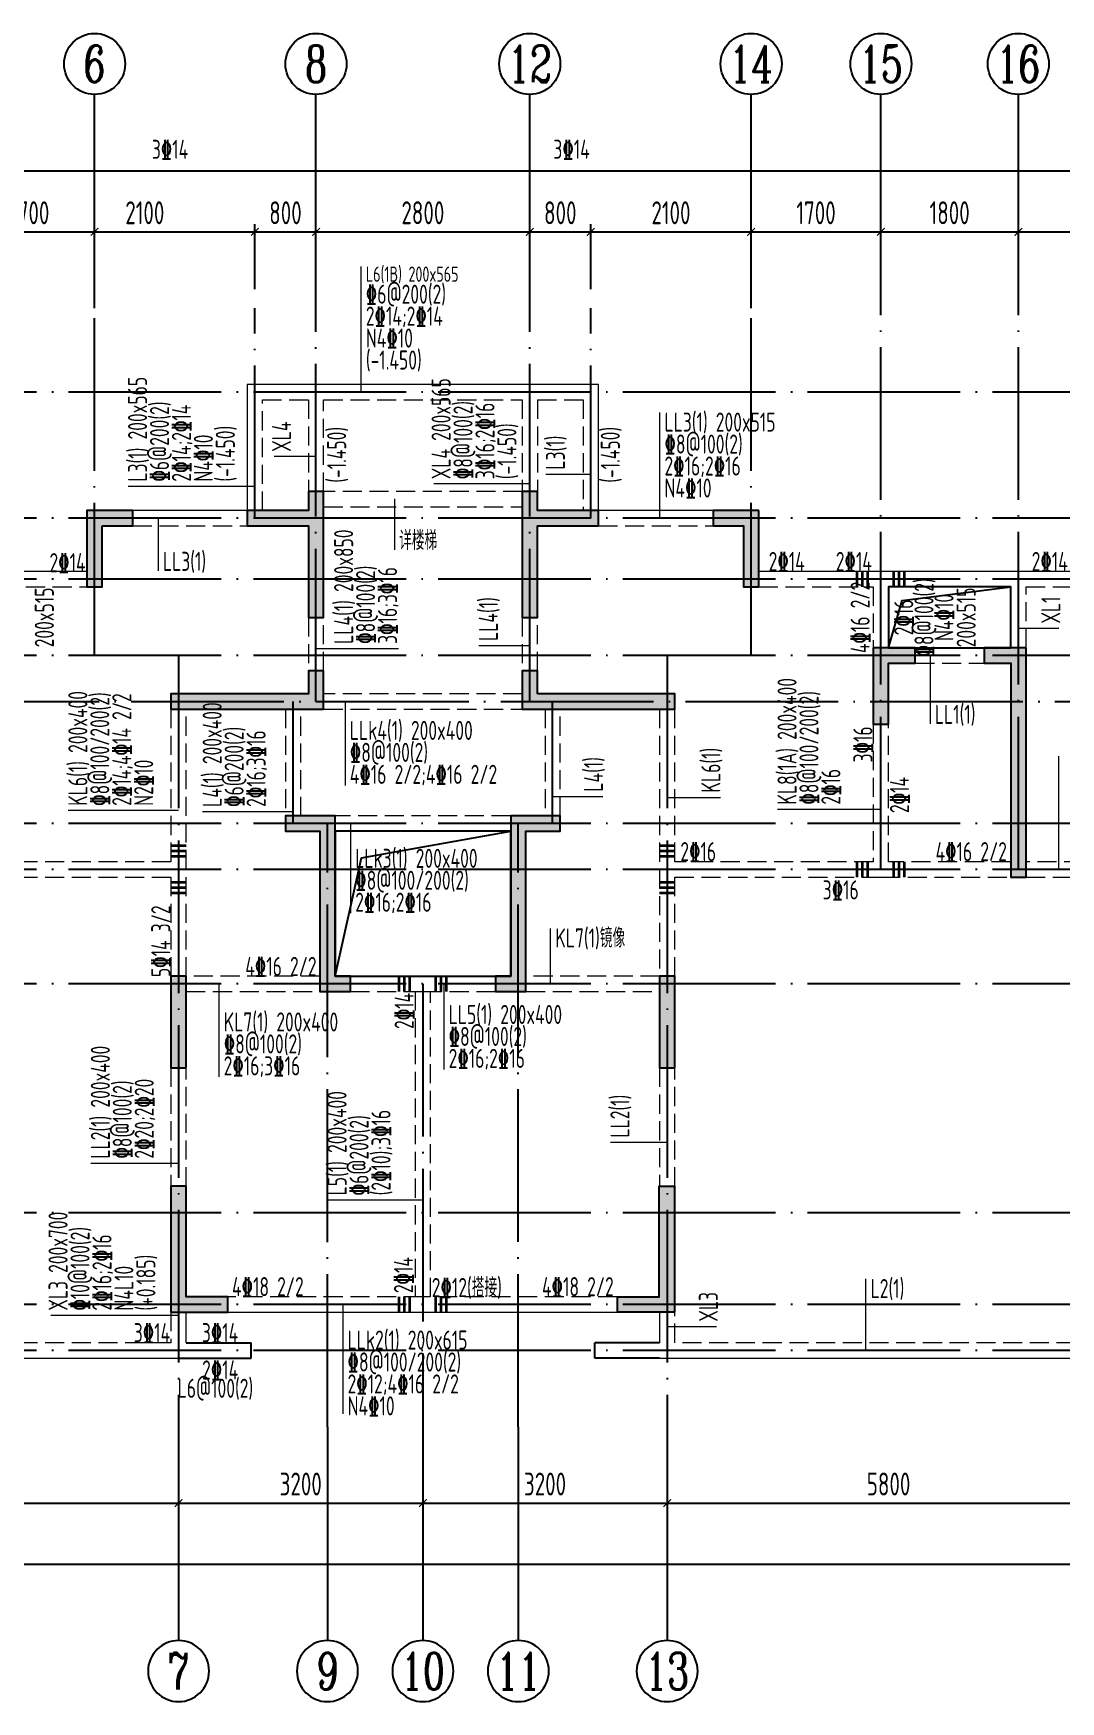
# Model space of a CAD drawing. Extents: x -668857 to 143095, y -247466 to 228182.
# Drawn here: x -90335 to -76879, y -16221 to 5629 of the extents above; entities that cross this region are included whole.
import ezdxf
from ezdxf.enums import TextEntityAlignment as Align

# ---------------------------------------------------------------- set-up
doc = ezdxf.new("R2010")
doc.units = 0
doc.header["$LTSCALE"] = 1000
doc.linetypes.add('DASH', pattern=[0.35, 0.25, -0.1])
doc.linetypes.add('DOTE', pattern=[2.42, 2, -0.2, 0.02, -0.2])
doc.layers.get('0').update_dxf_attribs({"linetype": 'CONTINUOUS'})
doc.layers.get('DEFPOINTS').update_dxf_attribs({"linetype": 'CONTINUOUS'})
for name, color, linetype in [('A-AXIS', 1, 'CONTINUOUS'), ('A-DOTE', 10, 'DOTE'), ('AXIS_NUM', 7, 'CONTINUOUS'), ('BEAM_CON', 4, 'CONTINUOUS'), ('S-D洞口', 4, 'CONTINUOUS'), ('S-L主梁线', 4, 'DASH'), ('S-L梁编号', 6, 'CONTINUOUS'), ('S-L梁配筋', 7, 'CONTINUOUS'), ('S-Q墙填充', 252, 'CONTINUOUS'), ('S-Q墙实线', 6, 'CONTINUOUS'), ('S-Y一般标注', 3, 'CONTINUOUS')]:
    doc.layers.add(name, color=color, linetype=linetype)
doc.layers.add('梁附加箍筋', color=1, linetype='CONTINUOUS', lineweight=35)
doc.styles.add('TSSD_Axis', font='complex.shx', dxfattribs={"width": 0.7, "bigfont": 'hztxt.shx'})
doc.styles.add('TSSD_DIMENSION', font='Tssdeng.shx', dxfattribs={"width": 0.7, "bigfont": 'tssdchn.shx'})
doc.styles.add('TSSD_REIN', font='tssdeng.shx', dxfattribs={"width": 0.7, "height": 300, "bigfont": 'tssdchn.shx'})
doc.dimstyles.new('TSSD_100_100', dxfattribs={"dimtxt": 300, "dimasz": 100, "dimexe": 100, "dimexo": 250, "dimgap": 100, "dimtad": 1, "dimdec": 0, "dimzin": 0, "dimdsep": 46, "dimtxsty": 'TSSD_DIMENSION', "dimblk": 'ARCHTICK', "dimcen": 0, "dimdle": 100, "dimclrt": 7, "dimadec": 0, "dimazin": 0, "dimtfac": 1, "dimtdec": 0, "dimtix": 1, "dimtmove": 2, "dimatfit": 3, "dimldrblk": 'ARCHTICK', "dimfxl": 0, "dimtolj": 1, "dimtzin": 0, "dimarcsym": 0})

# ---------------------------------------------------------------- blocks, each defined once
blk = doc.blocks.new('ts_axno')
at = {"color": 0, "linetype": 'ByBlock', "lineweight": -2}
blk.add_circle((0, 0), 0.5, dxfattribs=at)
at = {"color": 0, "linetype": 'ByBlock', "lineweight": -2, "style": 'TSSD_Axis', "width": 0.7}
blk.add_attdef('A', text='', height=0.6, dxfattribs=at).set_placement((0, 0), align=Align.MIDDLE_CENTER)
blk = doc.blocks.new('_ArchTick')
at = {"color": 0, "linetype": 'ByBlock', "const_width": 0.15}
blk.add_lwpolyline([(-0.5, -0.5), (0.5, 0.5)], dxfattribs=at)
blk = doc.blocks.new('*D100')
at = {"layer": 'DEFPOINTS', "color": 0}
for p in [(12800, 19250), (11100, 18250), (12800, 18250)]:
    blk.add_point(p, dxfattribs=at)
at = {"layer": 'S-Y一般标注', "color": 0, "lineweight": -2}
for p, q in [((11000, 19250), (12900, 19250)), ((11100, 18500), (11100, 19350)), ((12800, 18500), (12800, 19350))]:
    blk.add_line(p, q, dxfattribs=at)
at = {"layer": 'S-Y一般标注', "color": 0, "lineweight": -2, "xscale": 100, "yscale": 100, "zscale": 100, "rotation": 180}
blk.add_blockref('_ArchTick', (11100, 19250), dxfattribs=at)
at = {"layer": 'S-Y一般标注', "color": 0, "lineweight": -2, "xscale": 100, "yscale": 100, "zscale": 100}
blk.add_blockref('_ArchTick', (12800, 19250), dxfattribs=at)
at = {"layer": 'S-Y一般标注', "color": 7, "insert": (11950, 19500), "char_height": 300, "attachment_point": 5, "style": 'TSSD_DIMENSION'}
blk.add_mtext('\\A1;1700', dxfattribs=at)
blk = doc.blocks.new('*D101')
at = {"layer": 'DEFPOINTS', "color": 0}
for p in [(14900, 19250), (12800, 18250), (14900, 18250)]:
    blk.add_point(p, dxfattribs=at)
at = {"layer": 'S-Y一般标注', "color": 0, "lineweight": -2}
for p, q in [((12700, 19250), (15000, 19250)), ((12800, 18500), (12800, 19350)), ((14900, 18500), (14900, 19350))]:
    blk.add_line(p, q, dxfattribs=at)
at = {"layer": 'S-Y一般标注', "color": 0, "lineweight": -2, "xscale": 100, "yscale": 100, "zscale": 100, "rotation": 180}
blk.add_blockref('_ArchTick', (12800, 19250), dxfattribs=at)
at = {"layer": 'S-Y一般标注', "color": 0, "lineweight": -2, "xscale": 100, "yscale": 100, "zscale": 100}
blk.add_blockref('_ArchTick', (14900, 19250), dxfattribs=at)
at = {"layer": 'S-Y一般标注', "color": 7, "insert": (13458, 19500), "char_height": 300, "attachment_point": 5, "style": 'TSSD_DIMENSION'}
blk.add_mtext('\\A1;2100', dxfattribs=at)
blk = doc.blocks.new('*D102')
at = {"layer": 'DEFPOINTS', "color": 0}
for p in [(18500, 19250), (15700, 18250), (18500, 18250)]:
    blk.add_point(p, dxfattribs=at)
at = {"layer": 'S-Y一般标注', "color": 0, "lineweight": -2}
for p, q in [((15600, 19250), (18600, 19250)), ((15700, 18500), (15700, 19350)), ((18500, 18500), (18500, 19350))]:
    blk.add_line(p, q, dxfattribs=at)
at = {"layer": 'S-Y一般标注', "color": 0, "lineweight": -2, "xscale": 100, "yscale": 100, "zscale": 100, "rotation": 180}
blk.add_blockref('_ArchTick', (15700, 19250), dxfattribs=at)
at = {"layer": 'S-Y一般标注', "color": 0, "lineweight": -2, "xscale": 100, "yscale": 100, "zscale": 100}
blk.add_blockref('_ArchTick', (18500, 19250), dxfattribs=at)
at = {"layer": 'S-Y一般标注', "color": 7, "insert": (17100, 19500), "char_height": 300, "attachment_point": 5, "style": 'TSSD_DIMENSION'}
blk.add_mtext('\\A1;2800', dxfattribs=at)
blk = doc.blocks.new('*D103')
at = {"layer": 'DEFPOINTS', "color": 0}
for p in [(19300, 19250), (18500, 18250), (19300, 18250)]:
    blk.add_point(p, dxfattribs=at)
at = {"layer": 'S-Y一般标注', "color": 0, "lineweight": -2}
for p, q in [((18400, 19250), (19400, 19250)), ((18500, 18500), (18500, 19350)), ((19300, 18500), (19300, 19350))]:
    blk.add_line(p, q, dxfattribs=at)
at = {"layer": 'S-Y一般标注', "color": 0, "lineweight": -2, "xscale": 100, "yscale": 100, "zscale": 100, "rotation": 180}
blk.add_blockref('_ArchTick', (18500, 19250), dxfattribs=at)
at = {"layer": 'S-Y一般标注', "color": 0, "lineweight": -2, "xscale": 100, "yscale": 100, "zscale": 100}
blk.add_blockref('_ArchTick', (19300, 19250), dxfattribs=at)
at = {"layer": 'S-Y一般标注', "color": 7, "insert": (18900, 19500), "char_height": 300, "attachment_point": 5, "style": 'TSSD_DIMENSION'}
blk.add_mtext('\\A1;800', dxfattribs=at)
blk = doc.blocks.new('*D104')
at = {"layer": 'DEFPOINTS', "color": 0}
for p in [(23100, 19250), (21400, 18250), (23100, 18250)]:
    blk.add_point(p, dxfattribs=at)
at = {"layer": 'S-Y一般标注', "color": 0, "lineweight": -2}
for p, q in [((21300, 19250), (23200, 19250)), ((21400, 18500), (21400, 19350)), ((23100, 18500), (23100, 19350))]:
    blk.add_line(p, q, dxfattribs=at)
at = {"layer": 'S-Y一般标注', "color": 0, "lineweight": -2, "xscale": 100, "yscale": 100, "zscale": 100, "rotation": 180}
blk.add_blockref('_ArchTick', (21400, 19250), dxfattribs=at)
at = {"layer": 'S-Y一般标注', "color": 0, "lineweight": -2, "xscale": 100, "yscale": 100, "zscale": 100}
blk.add_blockref('_ArchTick', (23100, 19250), dxfattribs=at)
at = {"layer": 'S-Y一般标注', "color": 7, "insert": (22250, 19500), "char_height": 300, "attachment_point": 5, "style": 'TSSD_DIMENSION'}
blk.add_mtext('\\A1;1700', dxfattribs=at)
blk = doc.blocks.new('*D105')
at = {"layer": 'DEFPOINTS', "color": 0}
for p in [(24900, 19250), (23100, 18250), (24900, 18250)]:
    blk.add_point(p, dxfattribs=at)
at = {"layer": 'S-Y一般标注', "color": 0, "lineweight": -2}
for p, q in [((23000, 19250), (25000, 19250)), ((23100, 18500), (23100, 19350)), ((24900, 18500), (24900, 19350))]:
    blk.add_line(p, q, dxfattribs=at)
at = {"layer": 'S-Y一般标注', "color": 0, "lineweight": -2, "xscale": 100, "yscale": 100, "zscale": 100, "rotation": 180}
blk.add_blockref('_ArchTick', (23100, 19250), dxfattribs=at)
at = {"layer": 'S-Y一般标注', "color": 0, "lineweight": -2, "xscale": 100, "yscale": 100, "zscale": 100}
blk.add_blockref('_ArchTick', (24900, 19250), dxfattribs=at)
at = {"layer": 'S-Y一般标注', "color": 7, "insert": (24000, 19500), "char_height": 300, "attachment_point": 5, "style": 'TSSD_DIMENSION'}
blk.add_mtext('\\A1;1800', dxfattribs=at)
blk = doc.blocks.new('*D106')
at = {"layer": 'DEFPOINTS', "color": 0}
for p in [(27800, 19250), (24900, 18250), (27800, 18250)]:
    blk.add_point(p, dxfattribs=at)
at = {"layer": 'S-Y一般标注', "color": 0, "lineweight": -2}
for p, q in [((24800, 19250), (27900, 19250)), ((24900, 18500), (24900, 19350)), ((27800, 18500), (27800, 19350))]:
    blk.add_line(p, q, dxfattribs=at)
at = {"layer": 'S-Y一般标注', "color": 0, "lineweight": -2, "xscale": 100, "yscale": 100, "zscale": 100, "rotation": 180}
blk.add_blockref('_ArchTick', (24900, 19250), dxfattribs=at)
at = {"layer": 'S-Y一般标注', "color": 0, "lineweight": -2, "xscale": 100, "yscale": 100, "zscale": 100}
blk.add_blockref('_ArchTick', (27800, 19250), dxfattribs=at)
at = {"layer": 'S-Y一般标注', "color": 7, "insert": (26350, 19500), "char_height": 300, "attachment_point": 5, "style": 'TSSD_DIMENSION'}
blk.add_mtext('\\A1;2900', dxfattribs=at)
blk = doc.blocks.new('*D119')
at = {"layer": 'DEFPOINTS', "color": 0}
for p in [(54600, 20050), (4600, 18250), (54600, 18250)]:
    blk.add_point(p, dxfattribs=at)
at = {"layer": 'S-Y一般标注', "color": 0, "lineweight": -2}
for p, q in [((4600, 18500), (4600, 20150)), ((54600, 18500), (54600, 20150)), ((4500, 20050), (54700, 20050))]:
    blk.add_line(p, q, dxfattribs=at)
at = {"layer": 'S-Y一般标注', "color": 0, "lineweight": -2, "xscale": 100, "yscale": 100, "zscale": 100, "rotation": 180}
blk.add_blockref('_ArchTick', (4600, 20050), dxfattribs=at)
at = {"layer": 'S-Y一般标注', "color": 0, "lineweight": -2, "xscale": 100, "yscale": 100, "zscale": 100}
blk.add_blockref('_ArchTick', (54600, 20050), dxfattribs=at)
at = {"layer": 'S-Y一般标注', "color": 7, "insert": (29600, 20300), "char_height": 300, "attachment_point": 5, "style": 'TSSD_DIMENSION'}
blk.add_mtext('\\A1;50000', dxfattribs=at)
blk = doc.blocks.new('*D130')
at = {"layer": 'DEFPOINTS', "color": 0}
for p in [(15700, 19250), (14900, 18250), (15700, 18250)]:
    blk.add_point(p, dxfattribs=at)
at = {"layer": 'S-Y一般标注', "color": 0, "lineweight": -2}
for p, q in [((14800, 19250), (15800, 19250)), ((14900, 18500), (14900, 19350)), ((15700, 18500), (15700, 19350))]:
    blk.add_line(p, q, dxfattribs=at)
at = {"layer": 'S-Y一般标注', "color": 0, "lineweight": -2, "xscale": 100, "yscale": 100, "zscale": 100, "rotation": 180}
blk.add_blockref('_ArchTick', (14900, 19250), dxfattribs=at)
at = {"layer": 'S-Y一般标注', "color": 0, "lineweight": -2, "xscale": 100, "yscale": 100, "zscale": 100}
blk.add_blockref('_ArchTick', (15700, 19250), dxfattribs=at)
at = {"layer": 'S-Y一般标注', "color": 7, "insert": (15300, 19500), "char_height": 300, "attachment_point": 5, "style": 'TSSD_DIMENSION'}
blk.add_mtext('\\A1;800', dxfattribs=at)
blk = doc.blocks.new('*D131')
at = {"layer": 'DEFPOINTS', "color": 0}
for p in [(21400, 19250), (19300, 18250), (21400, 18250)]:
    blk.add_point(p, dxfattribs=at)
at = {"layer": 'S-Y一般标注', "color": 0, "lineweight": -2}
for p, q in [((19200, 19250), (21500, 19250)), ((19300, 18500), (19300, 19350)), ((21400, 18500), (21400, 19350))]:
    blk.add_line(p, q, dxfattribs=at)
at = {"layer": 'S-Y一般标注', "color": 0, "lineweight": -2, "xscale": 100, "yscale": 100, "zscale": 100, "rotation": 180}
blk.add_blockref('_ArchTick', (19300, 19250), dxfattribs=at)
at = {"layer": 'S-Y一般标注', "color": 0, "lineweight": -2, "xscale": 100, "yscale": 100, "zscale": 100}
blk.add_blockref('_ArchTick', (21400, 19250), dxfattribs=at)
at = {"layer": 'S-Y一般标注', "color": 7, "insert": (20350, 19500), "char_height": 300, "attachment_point": 5, "style": 'TSSD_DIMENSION'}
blk.add_mtext('\\A1;2100', dxfattribs=at)
blk = doc.blocks.new('*D134')
at = {"layer": 'DEFPOINTS', "color": 0}
for p in [(8100, 3600), (13900, 3600), (13900, 2600)]:
    blk.add_point(p, dxfattribs=at)
at = {"layer": 'S-Y一般标注', "color": 0, "lineweight": -2}
for p, q in [((8100, 3350), (8100, 2500)), ((13900, 3350), (13900, 2500)), ((8000, 2600), (14000, 2600))]:
    blk.add_line(p, q, dxfattribs=at)
at = {"layer": 'S-Y一般标注', "color": 0, "lineweight": -2, "xscale": 100, "yscale": 100, "zscale": 100, "rotation": 180}
blk.add_blockref('_ArchTick', (8100, 2600), dxfattribs=at)
at = {"layer": 'S-Y一般标注', "color": 0, "lineweight": -2, "xscale": 100, "yscale": 100, "zscale": 100}
blk.add_blockref('_ArchTick', (13900, 2600), dxfattribs=at)
at = {"layer": 'S-Y一般标注', "color": 7, "insert": (11000, 2850), "char_height": 300, "attachment_point": 5, "style": 'TSSD_DIMENSION'}
blk.add_mtext('\\A1;5800', dxfattribs=at)
blk = doc.blocks.new('*D135')
at = {"layer": 'DEFPOINTS', "color": 0}
for p in [(17100, 3600), (20300, 3600), (20300, 2600)]:
    blk.add_point(p, dxfattribs=at)
at = {"layer": 'S-Y一般标注', "color": 0, "lineweight": -2}
for p, q in [((17100, 3350), (17100, 2500)), ((20300, 3350), (20300, 2500)), ((17000, 2600), (20400, 2600))]:
    blk.add_line(p, q, dxfattribs=at)
at = {"layer": 'S-Y一般标注', "color": 0, "lineweight": -2, "xscale": 100, "yscale": 100, "zscale": 100, "rotation": 180}
blk.add_blockref('_ArchTick', (17100, 2600), dxfattribs=at)
at = {"layer": 'S-Y一般标注', "color": 0, "lineweight": -2, "xscale": 100, "yscale": 100, "zscale": 100}
blk.add_blockref('_ArchTick', (20300, 2600), dxfattribs=at)
at = {"layer": 'S-Y一般标注', "color": 7, "insert": (18700, 2850), "char_height": 300, "attachment_point": 5, "style": 'TSSD_DIMENSION'}
blk.add_mtext('\\A1;3200', dxfattribs=at)
blk = doc.blocks.new('*D136')
at = {"layer": 'DEFPOINTS', "color": 0}
for p in [(20300, 3600), (26100, 3600), (26100, 2600)]:
    blk.add_point(p, dxfattribs=at)
at = {"layer": 'S-Y一般标注', "color": 0, "lineweight": -2}
for p, q in [((20300, 3350), (20300, 2500)), ((26100, 3350), (26100, 2500)), ((20200, 2600), (26200, 2600))]:
    blk.add_line(p, q, dxfattribs=at)
at = {"layer": 'S-Y一般标注', "color": 0, "lineweight": -2, "xscale": 100, "yscale": 100, "zscale": 100, "rotation": 180}
blk.add_blockref('_ArchTick', (20300, 2600), dxfattribs=at)
at = {"layer": 'S-Y一般标注', "color": 0, "lineweight": -2, "xscale": 100, "yscale": 100, "zscale": 100}
blk.add_blockref('_ArchTick', (26100, 2600), dxfattribs=at)
at = {"layer": 'S-Y一般标注', "color": 7, "insert": (23200, 2850), "char_height": 300, "attachment_point": 5, "style": 'TSSD_DIMENSION'}
blk.add_mtext('\\A1;5800', dxfattribs=at)
blk = doc.blocks.new('*D142')
at = {"layer": 'DEFPOINTS', "color": 0}
for p in [(4600, 3600), (54600, 3600), (54600, 1800)]:
    blk.add_point(p, dxfattribs=at)
at = {"layer": 'S-Y一般标注', "color": 0, "lineweight": -2}
for p, q in [((4600, 3350), (4600, 1700)), ((54600, 3350), (54600, 1700)), ((4500, 1800), (54700, 1800))]:
    blk.add_line(p, q, dxfattribs=at)
at = {"layer": 'S-Y一般标注', "color": 0, "lineweight": -2, "xscale": 100, "yscale": 100, "zscale": 100, "rotation": 180}
blk.add_blockref('_ArchTick', (4600, 1800), dxfattribs=at)
at = {"layer": 'S-Y一般标注', "color": 0, "lineweight": -2, "xscale": 100, "yscale": 100, "zscale": 100}
blk.add_blockref('_ArchTick', (54600, 1800), dxfattribs=at)
at = {"layer": 'S-Y一般标注', "color": 7, "insert": (29600, 2050), "char_height": 300, "attachment_point": 5, "style": 'TSSD_DIMENSION'}
blk.add_mtext('\\A1;50000', dxfattribs=at)
blk = doc.blocks.new('*D143')
at = {"layer": 'DEFPOINTS', "color": 0}
for p in [(13900, 3600), (17100, 3600), (17100, 2600)]:
    blk.add_point(p, dxfattribs=at)
at = {"layer": 'S-Y一般标注', "color": 0, "lineweight": -2}
for p, q in [((13900, 3350), (13900, 2500)), ((17100, 3350), (17100, 2500)), ((13800, 2600), (17200, 2600))]:
    blk.add_line(p, q, dxfattribs=at)
at = {"layer": 'S-Y一般标注', "color": 0, "lineweight": -2, "xscale": 100, "yscale": 100, "zscale": 100, "rotation": 180}
blk.add_blockref('_ArchTick', (13900, 2600), dxfattribs=at)
at = {"layer": 'S-Y一般标注', "color": 0, "lineweight": -2, "xscale": 100, "yscale": 100, "zscale": 100}
blk.add_blockref('_ArchTick', (17100, 2600), dxfattribs=at)
at = {"layer": 'S-Y一般标注', "color": 7, "insert": (15500, 2850), "char_height": 300, "attachment_point": 5, "style": 'TSSD_DIMENSION'}
blk.add_mtext('\\A1;3200', dxfattribs=at)
blk = doc.blocks.new('20210807.15312446')
at = {"layer": 'S-Q墙填充'}
h = blk.add_hatch(color=252, dxfattribs=at)
h.dxf.hatch_style = 1
h.paths.add_polyline_path([(72216, 67840), (72216, 68190), (72016, 68190), (72016, 67940), (71216, 67940), (71216, 67740), (72016, 67740), (72016, 66540), (72216, 66540)])
h = blk.add_hatch(color=252, dxfattribs=at)
h.dxf.hatch_style = 1
h.paths.add_polyline_path([(74816, 67840), (74816, 66540), (75016, 66540), (75016, 67740), (75815, 67740), (75815, 67940), (75016, 67940), (75016, 68190), (74816, 68190)])
h = blk.add_hatch(color=252, dxfattribs=at)
h.dxf.hatch_style = 1
h.paths.add_polyline_path([(69316, 67740), (69716, 67740), (69716, 67940), (69116, 67940), (69116, 66940), (69316, 66940)])
h = blk.add_hatch(color=252, dxfattribs=at)
h.dxf.hatch_style = 1
h.paths.add_polyline_path([(77916, 67940), (77316, 67940), (77316, 67740), (77716, 67740), (77716, 66940), (77916, 66940)])
h = blk.add_hatch(color=252, dxfattribs=at)
h.dxf.hatch_style = 1
h.paths.add_polyline_path([(79416, 66140), (79416, 65140), (79616, 65140), (79616, 65940), (79966, 65940), (79966, 66140)])
h = blk.add_hatch(color=252, dxfattribs=at)
h.dxf.hatch_style = 1
h.paths.add_polyline_path([(81416, 66140), (80866, 66140), (80866, 65940), (81216, 65940), (81216, 63140), (81416, 63140)])
h = blk.add_hatch(color=252, dxfattribs=at)
h.dxf.hatch_style = 1
h.paths.add_polyline_path([(72216, 65340), (72216, 65840), (72016, 65840), (72016, 65540), (71816, 65540), (70216, 65540), (70216, 65340), (71816, 65340)])
h = blk.add_hatch(color=252, dxfattribs=at)
h.dxf.hatch_style = 1
h.paths.add_polyline_path([(75016, 65540), (75016, 65840), (74816, 65840), (74816, 65340), (75216, 65340), (76816, 65340), (76816, 65540), (75216, 65540)])
h = blk.add_hatch(color=252, dxfattribs=at)
h.dxf.hatch_style = 1
h.paths.add_polyline_path([(72366, 61840), (72366, 63940), (71716, 63940), (71716, 63740), (72166, 63740), (72166, 61640), (72566, 61640), (72566, 61840)])
h = blk.add_hatch(color=252, dxfattribs=at)
h.dxf.hatch_style = 1
h.paths.add_polyline_path([(74866, 61640), (74866, 63740), (75316, 63740), (75316, 63940), (74666, 63940), (74666, 61840), (74466, 61840), (74466, 61640)])
h = blk.add_hatch(color=252, dxfattribs=at)
h.dxf.hatch_style = 1
h.paths.add_polyline_path([(70416, 60640), (70416, 61840), (70216, 61840), (70216, 60640)])
h = blk.add_hatch(color=252, dxfattribs=at)
h.dxf.hatch_style = 1
h.paths.add_polyline_path([(76816, 60640), (76816, 61840), (76616, 61840), (76616, 60640)])
h = blk.add_hatch(color=252, dxfattribs=at)
h.dxf.hatch_style = 1
h.paths.add_polyline_path([(70213, 57440), (70963, 57440), (70963, 57640), (70413, 57640), (70413, 59090), (70213, 59090)])
h = blk.add_hatch(color=252, dxfattribs=at)
h.dxf.hatch_style = 1
h.paths.add_polyline_path([(76813, 57440), (76063, 57440), (76063, 57640), (76613, 57640), (76613, 58740), (76613, 59090), (76813, 59090), (76813, 58740)])
at = {"layer": 'BEAM_CON'}
for p, q in [((70416, 57040), (71266, 57040)), ((71266, 56840), (71266, 57040)), ((76616, 57040), (75766, 57040)), ((75766, 56840), (75766, 57040)), ((70316, 56840), (71266, 56840)), ((76616, 56840), (75766, 56840))]:
    blk.add_line(p, q, dxfattribs=at)
at = {"layer": 'S-D洞口', "color": 5}
for points in [[(79616, 66140), (81216, 66140), (81216, 66940), (79616, 66940), (79616, 66140), (79793, 66762), (81216, 66940)], [(72366, 61840), (74666, 61840), (74666, 63740), (72366, 63740), (72366, 61840), (72712, 63393), (74666, 63740)]]:
    blk.add_lwpolyline(points, dxfattribs=at)
at = {"layer": 'S-L主梁线', "linetype": 'ByBlock', "lineweight": 18}
for p, q in [((72116, 69590), (71215, 69589)), ((71215, 69589), (71216, 67940)), ((74915, 69590), (72116, 69590)), ((75816, 69590), (74915, 69590)), ((75815, 67940), (75816, 69590)), ((71216, 67940), (69716, 67940)), ((77316, 67939), (75815, 67939)), ((69116, 67140), (67516, 67140)), ((79516, 67140), (77916, 67140)), ((81316, 67140), (79516, 67140)), ((84316, 67140), (81316, 67140)), ((79616, 66940), (81216, 66940)), ((79616, 66140), (79616, 66940)), ((81216, 66940), (81216, 66140)), ((80866, 66140), (79966, 66140)), ((72366, 63740), (74666, 63740)), ((73516, 61840), (72566, 61840)), ((74466, 61840), (73516, 61840)), ((70416, 57040), (70416, 57440)), ((70963, 57440), (73516, 57440)), ((73516, 57440), (76063, 57440)), ((76616, 57440), (76616, 57040)), ((64416, 56840), (70416, 56840)), ((76616, 56840), (82616, 56840))]:
    blk.add_line(p, q, dxfattribs=at)
at = {"layer": 'S-L主梁线', "linetype": 'DASH', "lineweight": 18}
for p, q in [((71415, 69389), (72016, 69390)), ((71416, 67940), (71415, 69389)), ((72016, 69390), (72016, 68190)), ((72216, 69390), (74815, 69390)), ((72216, 68190), (72216, 69390)), ((74815, 69390), (74816, 68190)), ((75015, 69390), (75616, 69390)), ((75015, 69390), (75016, 68190)), ((75616, 69390), (75615, 67940)), ((74816, 68190), (72216, 68190)), ((75016, 68090), (75016, 68190)), ((72216, 67990), (74816, 67990)), ((69716, 67740), (71216, 67740)), ((75815, 67740), (77316, 67740)), ((67616, 66940), (69116, 66940)), ((77916, 66940), (79416, 66940)), ((79416, 66940), (79416, 66140)), ((81416, 66940), (84116, 66940)), ((81416, 66140), (81416, 66940)), ((72016, 66540), (72016, 65840)), ((72216, 65840), (72216, 66540)), ((74816, 66540), (74816, 65840)), ((75016, 65840), (75016, 66540)), ((79966, 65940), (80866, 65940)), ((70216, 65340), (70216, 63340)), ((70416, 63240), (70416, 65340)), ((71716, 65340), (71716, 63940)), ((71916, 63940), (71916, 65340)), ((74816, 65540), (72216, 65540)), ((72216, 65340), (74816, 65340)), ((75116, 65340), (75116, 63940)), ((75316, 63940), (75316, 65340)), ((76616, 65340), (76616, 63240)), ((76816, 63340), (76816, 65340)), ((79416, 65140), (79416, 63340)), ((79616, 63340), (79616, 65140)), ((74666, 63940), (72366, 63940)), ((70216, 63340), (67616, 63340)), ((70416, 61840), (70416, 63240)), ((76616, 63240), (76616, 61840)), ((79416, 63340), (76816, 63340)), ((81216, 63340), (79616, 63340)), ((82516, 63340), (81416, 63340)), ((67516, 63140), (70216, 63140)), ((70216, 63140), (70216, 61840)), ((76816, 63140), (79516, 63140)), ((76816, 61840), (76816, 63140)), ((79516, 63140), (81216, 63140)), ((81416, 63140), (82416, 63140)), ((72166, 61840), (70416, 61840)), ((76616, 61840), (74866, 61840)), ((70416, 61640), (72166, 61640)), ((72566, 61640), (73516, 61640)), ((73416, 61640), (73416, 57640)), ((73516, 61640), (74466, 61640)), ((73616, 57640), (73616, 61640)), ((74866, 61640), (76616, 61640)), ((70216, 60640), (70216, 59090)), ((70416, 59090), (70416, 60640)), ((76616, 60640), (76616, 59090)), ((76816, 59090), (76816, 60640)), ((73516, 57640), (70963, 57640)), ((76063, 57640), (73516, 57640)), ((70216, 57440), (70216, 57040)), ((76816, 57040), (76816, 57440)), ((70216, 57040), (64616, 57040)), ((82416, 57040), (76816, 57040))]:
    blk.add_line(p, q, dxfattribs=at)
at = {"layer": 'S-Q墙实线'}
blk.add_lwpolyline([(72216, 67840), (72216, 68190), (72016, 68190), (72016, 67940), (71216, 67940), (71216, 67740), (72016, 67740), (72016, 66540), (72216, 66540), (72216, 67840)], dxfattribs=at)
for points in [[(74816, 67840), (74816, 66540), (75016, 66540), (75016, 67740), (75815, 67740), (75815, 67940), (75016, 67940), (75016, 68190), (74816, 68190)], [(69316, 67740), (69716, 67740), (69716, 67940), (69116, 67940), (69116, 66940), (69316, 66940)], [(77916, 67940), (77316, 67940), (77316, 67740), (77716, 67740), (77716, 66940), (77916, 66940)], [(79416, 66140), (79416, 65140), (79616, 65140), (79616, 65940), (79966, 65940), (79966, 66140)], [(81416, 66140), (80866, 66140), (80866, 65940), (81216, 65940), (81216, 63140), (81416, 63140)], [(72216, 65340), (72216, 65840), (72016, 65840), (72016, 65540), (71816, 65540), (70216, 65540), (70216, 65340), (71816, 65340)], [(75016, 65540), (75016, 65840), (74816, 65840), (74816, 65340), (75216, 65340), (76816, 65340), (76816, 65540), (75216, 65540)], [(72366, 61840), (72366, 63940), (71716, 63940), (71716, 63740), (72166, 63740), (72166, 61640), (72566, 61640), (72566, 61840)], [(74866, 61640), (74866, 63740), (75316, 63740), (75316, 63940), (74666, 63940), (74666, 61840), (74466, 61840), (74466, 61640)], [(70416, 60640), (70416, 61840), (70216, 61840), (70216, 60640)], [(76816, 60640), (76816, 61840), (76616, 61840), (76616, 60640)], [(70213, 57440), (70963, 57440), (70963, 57640), (70413, 57640), (70413, 59090), (70213, 59090)], [(76813, 57440), (76063, 57440), (76063, 57640), (76613, 57640), (76613, 58740), (76613, 59090), (76813, 59090), (76813, 58740)]]:
    blk.add_lwpolyline(points, close=True, dxfattribs=at)
blk = doc.blocks.new('20210726.16395156')
at = {"layer": 'A-AXIS'}
for p, q in [((12800, 18249.9), (12800, 21049.9)), ((15700, 18249.9), (15700, 21049.9)), ((18500, 18249.9), (18500, 21049.9)), ((21400, 18249.9), (21400, 21049.9)), ((23100, 18249.9), (23100, 21049.9)), ((24900, 18249.9), (24900, 21049.9)), ((13900, 3600), (13900, 800)), ((15850, 3600), (15850, 800)), ((17100, 3600), (17100, 800)), ((18350, 3600.1), (18350, 800.1)), ((20300, 3600), (20300, 800))]:
    blk.add_line(p, q, dxfattribs=at)
at = {"layer": 'A-DOTE'}
for p, q in [((12800, 13700), (12800, 18249.9)), ((14900, 15500), (14900, 18249.9)), ((15700, 13100.3), (15700, 18249.9)), ((18500, 13100.3), (18500, 18249.9)), ((19300, 15500), (19300, 18249.9)), ((21400, 13700), (21400, 18249.9)), ((23100, 10900), (23100, 18249.9)), ((24900, 10900), (24900, 18249.9)), ((55600, 17150), (3600, 17150)), ((55600, 15500), (3600, 15500)), ((55600, 14700), (3600, 14700)), ((55600, 13700), (3600, 13700)), ((13900.2, 13700), (13900, 3600)), ((20299.8, 13700), (20300, 3600)), ((3600, 13100.3), (55600, 13100.3)), ((15400, 11500), (15400, 13100)), ((18800, 11500), (18800, 13100)), ((55600, 11500), (3600, 11500)), ((15850, 3600), (15850, 11500)), ((18350, 3600.1), (18350, 11500)), ((55600, 10900), (3600, 10900)), ((55600, 9400), (3600, 9400)), ((17100, 9400), (17100, 3600)), ((55600, 6400), (3600, 6400)), ((55600, 5200), (3600, 5200)), ((55600, 4600), (3600, 4600))]:
    blk.add_line(p, q, dxfattribs=at)
at = {"layer": 'A-AXIS'}
ref = blk.add_blockref('ts_axno', (12800, 21449.9), dxfattribs=dict(at, xscale=800, yscale=800, zscale=800))
ref.add_attrib('5', '6', dxfattribs={"layer": 'AXIS_NUM', "height": 480, "style": 'TSSD_Axis', "width": 0.7}).set_placement((12800, 21449.9), align=Align.MIDDLE_CENTER)
ref = blk.add_blockref('ts_axno', (15700, 21449.9), dxfattribs=dict(at, xscale=800, yscale=800, zscale=800))
ref.add_attrib('6', '8', dxfattribs={"layer": 'AXIS_NUM', "height": 480, "style": 'TSSD_Axis', "width": 0.7}).set_placement((15700, 21449.9), align=Align.MIDDLE_CENTER)
ref = blk.add_blockref('ts_axno', (18500, 21449.9), dxfattribs=dict(at, xscale=800, yscale=800, zscale=800))
ref.add_attrib('7', '12', dxfattribs={"layer": 'AXIS_NUM', "height": 480, "style": 'TSSD_Axis', "width": 0.7}).set_placement((18500, 21449.9), align=Align.MIDDLE_CENTER)
ref = blk.add_blockref('ts_axno', (21400, 21449.9), dxfattribs=dict(at, xscale=800, yscale=800, zscale=800))
ref.add_attrib('8', '14', dxfattribs={"layer": 'AXIS_NUM', "height": 480, "style": 'TSSD_Axis', "width": 0.7}).set_placement((21400, 21449.9), align=Align.MIDDLE_CENTER)
ref = blk.add_blockref('ts_axno', (23100, 21449.9), dxfattribs=dict(at, xscale=800, yscale=800, zscale=800))
ref.add_attrib('9', '15', dxfattribs={"layer": 'AXIS_NUM', "height": 480, "style": 'TSSD_Axis', "width": 0.7}).set_placement((23100, 21449.9), align=Align.MIDDLE_CENTER)
ref = blk.add_blockref('ts_axno', (24900, 21449.9), dxfattribs=dict(at, xscale=800, yscale=800, zscale=800))
ref.add_attrib('10', '16', dxfattribs={"layer": 'AXIS_NUM', "height": 480, "style": 'TSSD_Axis', "width": 0.7}).set_placement((24900, 21449.9), align=Align.MIDDLE_CENTER)
ref = blk.add_blockref('ts_axno', (13900, 400), dxfattribs=dict(at, xscale=-800, yscale=800, zscale=800, rotation=180))
ref.add_attrib('5', '7', dxfattribs={"layer": 'AXIS_NUM', "height": 480, "style": 'TSSD_Axis', "width": 0.7}).set_placement((13900, 400), align=Align.MIDDLE_CENTER)
ref = blk.add_blockref('ts_axno', (15850, 400), dxfattribs=dict(at, xscale=-800, yscale=800, zscale=800, rotation=180))
ref.add_attrib('5', '9', dxfattribs={"layer": 'AXIS_NUM', "height": 480, "style": 'TSSD_Axis', "width": 0.7}).set_placement((15850, 400), align=Align.MIDDLE_CENTER)
ref = blk.add_blockref('ts_axno', (17100, 400), dxfattribs=dict(at, xscale=-800, yscale=800, zscale=800, rotation=180))
ref.add_attrib('8', '10', dxfattribs={"layer": 'AXIS_NUM', "height": 480, "style": 'TSSD_Axis', "width": 0.7}).set_placement((17100, 400), align=Align.MIDDLE_CENTER)
ref = blk.add_blockref('ts_axno', (18350, 400.1), dxfattribs=dict(at, xscale=-800, yscale=800, zscale=800, rotation=180))
ref.add_attrib('5', '11', dxfattribs={"layer": 'AXIS_NUM', "height": 480, "style": 'TSSD_Axis', "width": 0.7}).set_placement((18350, 400.1), align=Align.MIDDLE_CENTER)
ref = blk.add_blockref('ts_axno', (20300, 400), dxfattribs=dict(at, xscale=-800, yscale=800, zscale=800, rotation=180))
ref.add_attrib('8', '13', dxfattribs={"layer": 'AXIS_NUM', "height": 480, "style": 'TSSD_Axis', "width": 0.7}).set_placement((20300, 400), align=Align.MIDDLE_CENTER)
at = {"layer": 'S-Y一般标注'}
for base, p1, p2, picture, middle in [((54600, 20049.9), (4600, 18249.9), (54600, 18249.9), '*D119', (29600, 20299.9)), ((12800, 19249.9), (11100, 18249.9), (12800, 18249.9), '*D100', (11950, 19499.9)), ((15700, 19249.9), (14900, 18249.9), (15700, 18249.9), '*D130', (15300, 19499.9)), ((18500, 19249.9), (15700, 18249.9), (18500, 18249.9), '*D102', (17100, 19499.9)), ((19300, 19249.9), (18500, 18249.9), (19300, 18249.9), '*D103', (18900, 19499.9)), ((21400, 19249.9), (19300, 18249.9), (21400, 18249.9), '*D131', (20350, 19499.9)), ((23100, 19249.9), (21400, 18249.9), (23100, 18249.9), '*D104', (22250, 19499.9)), ((24900, 19249.9), (23100, 18249.9), (24900, 18249.9), '*D105', (24000, 19499.9)), ((27800, 19249.9), (24900, 18249.9), (27800, 18249.9), '*D106', (26350, 19499.9)), ((54600, 1800), (4600, 3600), (54600, 3600), '*D142', (29600, 2050)), ((13900, 2600), (8100, 3600), (13900, 3600), '*D134', (11000, 2850)), ((17100, 2600), (13900, 3600), (17100, 3600), '*D143', (15500, 2850)), ((20300, 2600), (17100, 3600), (20300, 3600), '*D135', (18700, 2850)), ((26100, 2600), (20300, 3600), (26100, 3600), '*D136', (23200, 2850))]:
    dim = blk.add_linear_dim(base=base, p1=p1, p2=p2, dimstyle='TSSD_100_100', dxfattribs=at)
    dim.commit()
    dim.dimension.update_dxf_attribs({"geometry": picture, "text_midpoint": middle})
dim = blk.add_linear_dim(base=(14900, 19249.9), p1=(12800, 18249.9), p2=(14900, 18249.9), dimstyle='TSSD_100_100', dxfattribs=at)
dim.commit()
dim.dimension.update_dxf_attribs({"geometry": '*D101', "text_midpoint": (13458.1, 19499.9), "dimtype": 160})

msp = doc.modelspace()

# ---------------------------------------------------------------- linework, layer by layer
at = {"layer": 'S-L梁编号', "lineweight": 18}
for p, q in [((-86042.72, 928.86), (-86042.72, 2575.16)), ((-82131, -721.14), (-82131, 662.1)), ((-86633.09, 86.04), (-87180.85, 86.04)), ((-83033.46, -147.84), (-83621.44, -147.84)), ((-87433.25, -304.96), (-89095.51, -304.96)), ((-83832.8, -273.17), (-85090.95, -273.17)), ((-85606.67, -466.66), (-85606.67, -1137.59)), ((-88700.92, -721.14), (-88700.92, -1411.62)), ((-77433.1, -2163.68), (-76902.33, -2163.68)), ((-83833.09, -2392.09), (-84500.41, -2392.09)), ((-86633.09, -2429.83), (-85551.89, -2429.83)), ((-78589.56, -2521.6), (-78589.56, -3414.93)), ((-86252.76, -3120.87), (-86252.76, -4220.21)), ((-76903.66, -5321.14), (-76903.66, -3838.31)), ((-83533.21, -4365.57), (-82873.85, -4365.57)), ((-88433.08, -4551.29), (-89877.35, -4551.29)), ((-86933.16, -4565.37), (-88117.58, -4565.37)), ((-82033.1, -4377.39), (-81335.31, -4377.39)), ((-79233.09, -4535.65), (-80588.14, -4535.65)), ((-86181.73, -4721.14), (-86181.73, -5895.35)), ((-83561.27, -6821.14), (-83561.27, -6093.71)), ((-87904.61, -6821.14), (-87904.61, -8038.42)), ((-84958.33, -6821.14), (-84958.33, -7940.66)), ((-82033.1, -8896.56), (-82776.85, -8896.56)), ((-88433.08, -9172.36), (-89582.85, -9172.36)), ((-85233.08, -9653.39), (-86481.89, -9653.39)), ((-79431.06, -11620.98), (-79431.06, -10685.51)), ((-86282.35, -11021.15), (-86282.35, -12453.54)), ((-88433.08, -11162.87), (-90107.57, -11162.87)), ((-82033.1, -11307.1), (-81388.04, -11307.1))]:
    msp.add_line(p, q, dxfattribs=at)
at = {"layer": '梁附加箍筋', "lineweight": 35}
for p, q in [((-79543.09, -1621.14), (-79543.09, -1421.14)), ((-79473.09, -1621.14), (-79473.09, -1421.14)), ((-79403.09, -1621.14), (-79403.09, -1421.14)), ((-79063.09, -1621.14), (-79063.09, -1421.14)), ((-78993.09, -1621.14), (-78993.09, -1421.14)), ((-78923.09, -1621.14), (-78923.09, -1421.14)), ((-88333.08, -5011.14), (-88533.08, -5011.14)), ((-81933.1, -5011.14), (-82133.1, -5011.14)), ((-88333.08, -5081.14), (-88533.08, -5081.14)), ((-88333.08, -5151.14), (-88533.08, -5151.14)), ((-81933.1, -5081.14), (-82133.1, -5081.14)), ((-81933.1, -5151.14), (-82133.1, -5151.14)), ((-79543.09, -5421.14), (-79543.09, -5221.14)), ((-79473.09, -5421.14), (-79473.09, -5221.14)), ((-79403.09, -5421.14), (-79403.09, -5221.14)), ((-79063.09, -5421.14), (-79063.09, -5221.14)), ((-78993.09, -5421.14), (-78993.09, -5221.14)), ((-78923.09, -5421.14), (-78923.09, -5221.14)), ((-88333.08, -5491.14), (-88533.08, -5491.14)), ((-88333.08, -5561.14), (-88533.08, -5561.14)), ((-88333.08, -5631.14), (-88533.08, -5631.14)), ((-81933.1, -5491.14), (-82133.1, -5491.14)), ((-81933.1, -5561.14), (-82133.1, -5561.14)), ((-81933.1, -5631.14), (-82133.1, -5631.14)), ((-85543.08, -6921.14), (-85543.08, -6721.14)), ((-85473.08, -6921.14), (-85473.08, -6721.14)), ((-85403.08, -6921.14), (-85403.08, -6721.14)), ((-85063.08, -6921.14), (-85063.08, -6721.14)), ((-84993.08, -6921.14), (-84993.08, -6721.14)), ((-84923.08, -6921.14), (-84923.08, -6721.14)), ((-85543.08, -11121.15), (-85543.08, -10921.15)), ((-85473.08, -11121.15), (-85473.08, -10921.15)), ((-85403.08, -11121.15), (-85403.08, -10921.15)), ((-85063.08, -11121.15), (-85063.08, -10921.15)), ((-84993.08, -11121.15), (-84993.08, -10921.15)), ((-84923.08, -11121.15), (-84923.08, -10921.15))]:
    msp.add_line(p, q, dxfattribs=at)

# ---------------------------------------------------------------- block references
at = {"layer": 'A-DOTE'}
msp.add_blockref('20210726.16395156', (-102333.09, -16221.19), dxfattribs=at)
at = {"layer": 'S-Q墙填充'}
msp.add_blockref('20210807.15312446', (-158748.73, -68560.69), dxfattribs=at)

# ---------------------------------------------------------------- texts
at = {"layer": 'S-L梁编号', "color": 6, "style": 'TSSD_REIN', "width": 0.7}
for s, height, p in [('L6(1B) 200x565', 200, (-85980.22, 2375.16)), ('LL3(1) 200x515', 250, (-82068.5, 412.1)), ('详楼梯', 250, (-85544.17, -1137.59)), ('LL3(1)', 250, (-88638.42, -1411.62)), ('LL1(1)', 250, (-78527.06, -3414.93)), ('LLk4(1) 200x400', 250, (-86190.26, -3625.98)), ('LLk3(1) 200x400', 250, (-86119.23, -5301.12)), ('KL7(1)镜像', 250, (-83498.77, -6343.71)), ('KL7(1) 200x400', 250, (-87842.11, -7444.19)), ('LL5(1) 200x400', 250, (-84895.83, -7346.43)), ('L2(1)', 250, (-79368.56, -10935.51)), ('LLk2(1) 200x615', 250, (-86219.85, -11610.27))]:
    msp.add_text(s, height=height, dxfattribs=at).set_placement(p)
for s, p in [('L3(1) 200x565', (-88845.51, -242.46)), ('XL4 200x565', (-84869.79, -210.67)), ('XL4', (-86959.69, 148.54)), ('L3(1)', (-83371.44, -85.34)), ('LL4(1) 200x850', (-86146.12, -2367.33)), ('LL4(1)', (-84250.41, -2329.59)), ('XL1', (-76883.1, -2101.18)), ('KL8(1A) 200x400', (-80338.14, -4473.15)), ('KL6(1) 200x400', (-89627.35, -4488.79)), ('L4(1) 200x400', (-87867.58, -4502.87)), ('L4(1)', (-82873.85, -4303.07)), ('KL6(1)', (-81335.31, -4314.89)), ('LL2(1) 200x400', (-89332.85, -9109.86)), ('L5(1) 200x400', (-86231.89, -9590.89)), ('LL2(1)', (-82526.85, -8834.06)), ('XL3 200x700', (-89886.42, -11100.37)), ('XL3', (-81368.81, -11244.6))]:
    msp.add_text(s, height=250, rotation=90, dxfattribs=at).set_placement(p)
at = {"layer": 'S-L梁配筋', "color": 7, "style": 'TSSD_REIN', "width": 0.7}
for s, p in [('3%%13214', (-88783.09, 3984.77)), ('%%1326@200(2)', (-85980.22, 2087.66)), ('2%%13214;2%%13214', (-85980.22, 1800.16)), ('N4%%13210', (-85980.22, 1512.66)), ('(-1.450)', (-85980.22, 1225.16)), ('%%1328@100(2)', (-82068.5, 124.6)), ('2%%13216;2%%13216', (-82068.5, -162.9)), ('N4%%13210', (-82068.5, -450.4)), ('%%1328@100(2)', (-86190.26, -3913.48)), ('%%1328@100/200(2)', (-86119.23, -5588.62)), ('2%%13216;2%%13216', (-86119.23, -5876.12)), ('3%%13216', (-79995.6, -5714.74)), ('%%1328@100(2)', (-84895.83, -7633.93)), ('%%1328@100(2)', (-87842.11, -7731.69)), ('2%%13216;3%%13216', (-87842.11, -8019.19)), ('2%%13216;2%%13216', (-84895.83, -7921.43)), ('4%%13218 2/2', (-87733.09, -10911.26)), ('2%%13212(搭接)', (-85116.56, -10922.08)), ('%%1328@100/200(2)', (-86219.85, -11897.77)), ('2%%13212;4%%13216 2/2', (-86219.85, -12185.27)), ('N4%%13210', (-86219.85, -12472.77))]:
    msp.add_text(s, height=250, dxfattribs=at).set_placement(p)
for s, rotation, p in [('3%%13214', 360, (-83047.13, 3986.31)), ('2%%13214', 90, (-85352.84, -6938.34)), ('4%%13218 2/2', 360, (-82733.09, -10911.26))]:
    msp.add_text(s, height=250, rotation=rotation, dxfattribs=at).set_placement(p, align=Align.RIGHT)
for s, p in [('%%1326@200(2)', (-88558.01, -242.46)), ('2%%13214;2%%13214', (-88270.51, -242.46)), ('%%1328@100(2)', (-84582.29, -210.67)), ('3%%13216;2%%13216', (-84294.79, -210.67)), ('(-1.450)', (-87695.51, -242.46)), ('(-1.450)', (-86237.61, -257.02)), ('(-1.450)', (-84007.29, -210.67)), ('(-1.450)', (-82653.02, -257.02)), ('N4%%13210', (-87983.01, -242.46)), ('%%1328@100(2)', (-85858.62, -2367.33)), ('3%%13216;3%%13216', (-85571.12, -2367.33)), ('%%1328@100/200(2)', (-89339.85, -4488.79)), ('%%1328@100/200(2)', (-80050.64, -4473.15)), ('%%1326@200(2)', (-87580.08, -4502.87)), ('2%%13216;3%%13216', (-87292.58, -4502.87)), ('N2%%13210', (-88764.85, -4488.79)), ('2%%13216', (-79763.14, -4473.15)), ('%%1328@100(2)', (-89045.35, -9109.86)), ('(2%%13210);3%%13216', (-85656.89, -9590.89)), ('%%1326@200(2)', (-85944.39, -9590.89)), ('%%13210@100(2)', (-89598.92, -11100.37)), ('2%%13216;2%%13216', (-89311.42, -11100.37)), ('N4L10', (-89023.92, -11100.37)), ('(+0.185)', (-88736.42, -11100.37)), ('2%%13214', (-85361.98, -10871.15))]:
    msp.add_text(s, height=250, rotation=90, dxfattribs=at).set_placement(p)
for s, p in [('2%%13214', (-89650.87, -1428.48)), ('2%%13214', (-80230.9, -1412.67)), ('2%%13214', (-79351.18, -1412.67)), ('2%%13214', (-76785.35, -1412.67)), ('2%%13216', (-81391.86, -5213.52)), ('4%%13216 2/2', (-77583.1, -5213.52)), ('4%%13216 2/2', (-86625.43, -6717.08)), ('3%%13214', (-88543.39, -11513.52)), ('3%%13214', (-87651.7, -11513.52)), ('2%%13214', (-87651.7, -12002.32))]:
    msp.add_text(s, height=250, dxfattribs=at).set_placement(p, align=Align.RIGHT)
for s, p in [('%%1328@100(2)', (-78544.07, -2021.14)), ('4%%13216 2/2', (-79380.4, -2021.14)), ('N4%%13210', (-78281.84, -2021.14)), ('200x515', (-77991.03, -2021.14)), ('2%%13216', (-78808.68, -2021.14)), ('3%%13216', (-79344.19, -3684.15)), ('2%%13214', (-78864.84, -4347.47))]:
    msp.add_text(s, height=250, rotation=90, dxfattribs=at).set_placement(p, align=Align.CENTER)
msp.add_text('200x515', height=250, rotation=90, dxfattribs=at).set_placement((-89991.43, -2021.14), align=Align.BOTTOM_CENTER)
at = {"layer": 'S-L梁配筋', "color": 1, "style": 'TSSD_REIN', "width": 0.7}
for s, p in [('2%%13214;4%%13214 2/2', (-89052.35, -4488.79)), ('5%%13214 3/2', (-88541.36, -6731.4)), ('2%%13220;2%%13220', (-88757.85, -9109.86))]:
    msp.add_text(s, height=250, rotation=90, dxfattribs=at).set_placement(p)
msp.add_text('4%%13216 2/2;4%%13216 2/2', height=250, dxfattribs=at).set_placement((-86190.26, -4200.98))
at = {"layer": 'S-L梁配筋', "color": 7, "style": 'TSSD_REIN', "width": 0.7}
msp.add_text('L6@100(2)', height=250, dxfattribs=at).set_placement((-87950.57, -11992.13), align=Align.TOP_CENTER)

doc.saveas('drawing.dxf')
